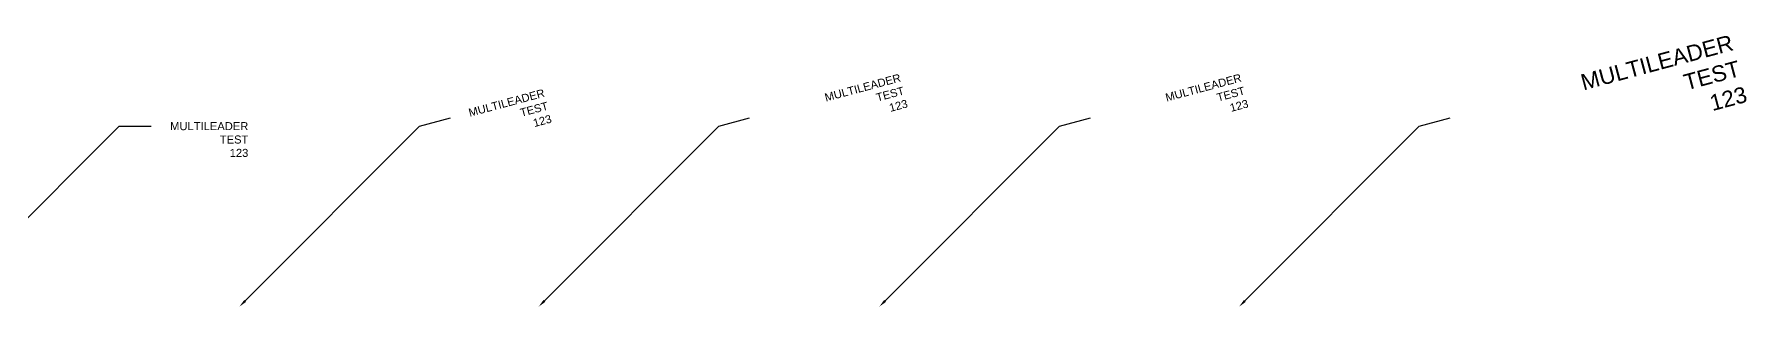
# Model space of a CAD drawing. Header units: millimetres. Extents: x 10 to 1725, y 10 to 196.
# Drawn here: x 868 to 1725, y 10 to 146 of the extents above; entities that cross this region are included whole.
import ezdxf
from ezdxf import colors
from ezdxf.entities.mleader import LeaderData, LeaderLine
from ezdxf.math import Vec2, Vec3

# ---------------------------------------------------------------- set-up
doc = ezdxf.new("R2010")
doc.units = ezdxf.units.MM
doc.styles.get("Standard").update_dxf_attribs({"font": 'arial.ttf'})

msp = doc.modelspace()

# ---------------------------------------------------------------- leaders
ml = msp.add_multileader_mtext('Standard')
ml.set_content('MULTILEADER\\PTEST\\P123', color=256)
ml.set_leader_properties()
ml.build(insert=Vec2(0, 0))
ml.multileader.update_dxf_attribs({"has_text_frame": 1, "dogleg_length": 16})
ctx = ml.context
ctx.base_point, ctx.char_height, ctx.landing_gap_size, ctx.plane_origin, ctx.plane_x_axis, ctx.plane_y_axis = Vec3(1575.34, 104.51), 8, 10, Vec3(1469.88, 10.37), Vec3(0.965926, 0.258819), Vec3(-0.258819, 0.965926)
ctx.text_align_type = 2
notes = []
notes.append((ctx, [(0, (1, 1, 0), (1559.88, 100.37), (0.965926, 0.258819), 16, [(0, [(1469.88, 10.37)], 0, [])])]))
ctx.mtext.insert, ctx.mtext.text_direction, ctx.mtext.rotation, ctx.mtext.width, ctx.mtext.alignment, ctx.mtext.flow_direction = Vec3(1715.45, 146.19), Vec3(0.965926, 0.258819), 0.261799, 20, 3, 3
ml = msp.add_multileader_mtext('Standard')
ml.set_content('MULTILEADER\\PTEST\\P123', color=256)
ml.set_leader_properties()
ml.build(insert=Vec2(0, 0))
ml.multileader.update_dxf_attribs({"has_text_frame": 1, "dogleg_length": 16})
ctx = ml.context
ctx.base_point, ctx.landing_gap_size, ctx.plane_origin, ctx.plane_x_axis, ctx.plane_y_axis = Vec3(1225.14, 104.51), 10, Vec3(1119.69, 10.37), Vec3(0.965926, 0.258819), Vec3(-0.258819, 0.965926)
ctx.text_align_type = 2
notes.append((ctx, [(0, (1, 1, 0), (1209.69, 100.37), (0.965926, 0.258819), 16, [(0, [(1119.69, 10.37)], 0, [])])]))
ctx.mtext.insert, ctx.mtext.text_direction, ctx.mtext.rotation, ctx.mtext.alignment, ctx.mtext.flow_direction = Vec3(1300.03, 126.65), Vec3(0.965926, 0.258819), 0.261799, 3, 3
ml = msp.add_multileader_mtext('Standard')
ml.set_content('MULTILEADER\\PTEST\\P123', color=256)
ml.set_leader_properties()
ml.build(insert=Vec2(0, 0))
ml.multileader.update_dxf_attribs({"has_text_frame": 1, "dogleg_length": 16})
ctx = ml.context
ctx.base_point, ctx.landing_gap_size, ctx.plane_origin, ctx.plane_x_axis, ctx.plane_y_axis = Vec3(1395.47, 104.51), 10, Vec3(1290.01, 10.37), Vec3(0.965926, 0.258819), Vec3(-0.258819, 0.965926)
ctx.text_align_type = 2
notes.append((ctx, [(0, (1, 1, 0), (1380.01, 100.37), (0.965926, 0.258819), 16, [(0, [(1290.01, 10.37)], 0, [])])]))
ctx.mtext.insert, ctx.mtext.text_direction, ctx.mtext.rotation, ctx.mtext.width, ctx.mtext.alignment, ctx.mtext.flow_direction = Vec3(1470.35, 126.65), Vec3(0.965926, 0.258819), 0.261799, 20, 3, 3
ml = msp.add_multileader_mtext('Standard')
ml.set_content('MULTILEADER\\PTEST\\P123', color=256)
ml.set_leader_properties()
ml.build(insert=Vec2(0, 0))
ml.multileader.update_dxf_attribs({"has_text_frame": 1, "dogleg_length": 16})
ctx = ml.context
ctx.base_point, ctx.landing_gap_size, ctx.plane_origin, ctx.plane_x_axis, ctx.plane_y_axis = Vec3(1075.57, 104.51), 10, Vec3(970.11, 10.37), Vec3(0.965926, 0.258819), Vec3(-0.258819, 0.965926)
ctx.text_align_type = 2
notes.append((ctx, [(0, (1, 1, 0), (1060.11, 100.37), (0.965926, 0.258819), 16, [(0, [(970.11, 10.37)], 0, [])])]))
ctx.mtext.insert, ctx.mtext.text_direction, ctx.mtext.rotation, ctx.mtext.alignment, ctx.mtext.flow_direction = Vec3(1122.02, 119.07), Vec3(0.965926, 0.258819), 0.261799, 3, 5
ml = msp.add_multileader_mtext('Standard')
ml.set_content('MULTILEADER\\PTEST\\P123', color=256)
ml.set_leader_properties()
ml.build(insert=Vec2(0, 0))
ml.multileader.update_dxf_attribs({"has_text_frame": 1, "dogleg_length": 16})
ctx = ml.context
ctx.base_point, ctx.landing_gap_size, ctx.plane_origin = Vec3(925.9, 100.37), 10, Vec3(819.9, 10.37)
ctx.text_align_type = 2
notes.append((ctx, [(0, (1, 1, 0), (909.9, 100.37), (1, 0), 16, [(0, [(819.9, 10.37)], 0, [])])]))
ctx.mtext.insert, ctx.mtext.alignment, ctx.mtext.flow_direction = Vec3(974.54, 102.41), 3, 5
for ctx, leaders in notes:
    for number, flags, end, landing, length, lines in leaders:
        leader = LeaderData()
        leader.index, (leader.has_last_leader_line, leader.has_dogleg_vector, leader.attachment_direction) = number, flags
        leader.last_leader_point, leader.dogleg_vector, leader.dogleg_length = Vec3(end), Vec3(landing), length
        for number, points, colour, breaks in lines:
            line = LeaderLine()
            line.index, line.vertices, line.color, line.breaks = number, Vec3.list(points), colors.encode_raw_color(colour), breaks
            leader.lines.append(line)
        ctx.leaders.append(leader)

doc.saveas('drawing.dxf')
